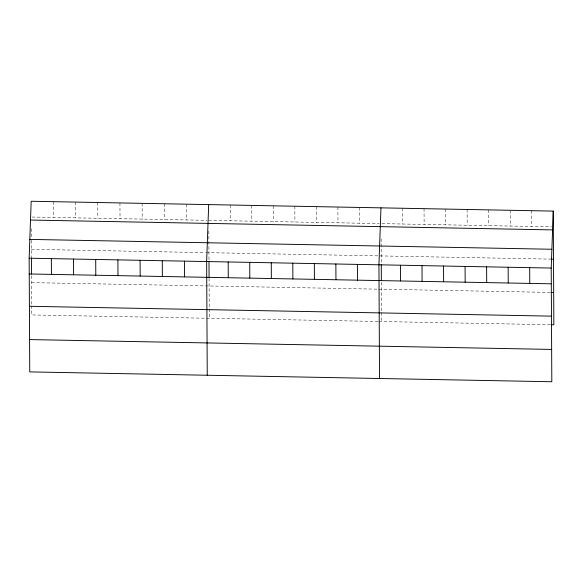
<?xml version="1.0" encoding="UTF-8"?>
<svg xmlns="http://www.w3.org/2000/svg" width="583" height="583" viewBox="0 0 583 583"><rect width="100%" height="100%" fill="white"/><g stroke="black" fill="none" stroke-linecap="round" stroke-linejoin="round"><path stroke-width="0.44" stroke-dasharray="2.92 2.19" d="M32.152 217.036L206.994 220.33M208.772 220.367L379.256 223.581M381.952 223.632L551.54 226.831M31.438 249.335L205.391 252.614M206.28 252.628L549.915 259.114M31.613 282.624L377.806 289.161M378.702 289.175L550.09 292.411M377.981 321.473L31.781 314.944L31.73 305.966M378.877 321.495L550.257 324.724M531.718 210.696L531.805 226.459M510.183 210.288L510.263 226.058M488.649 209.887L488.729 225.65M467.114 209.479L467.194 225.242M445.58 209.071L445.66 224.834M424.045 208.663L424.125 224.433M402.51 208.262L402.591 224.025M381.136 238.877L381.26 263.618M381.362 282.398L381.508 310.768M381.522 312.568L381.566 321.546M359.434 207.446L359.522 223.209M337.9 207.038L337.98 222.801M316.365 206.637L316.445 222.4M294.83 206.229L294.911 221.992M273.296 205.821L273.376 221.584M251.761 205.413L251.841 221.176M230.227 205.005L230.307 220.775M208.831 231.138L208.984 260.368M209.071 278.295L209.282 318.296M186.502 204.181L186.582 219.944M164.311 203.766L164.391 219.529M142.121 203.343L142.208 219.113M119.938 202.928L120.018 218.691M97.747 202.505L97.827 218.275M75.557 202.09L75.644 217.853M53.374 201.674L53.454 217.437M31.329 228.689L31.38 238.564M31.387 240.356L31.475 257.016M31.577 275.795L31.722 304.173"/><path stroke-width="0.87" d="M553.252 211.104L551.219 268.056L551.817 381.748L29.748 371.896L29.15 258.203L31.183 201.252L553.252 211.104L553.85 324.797L551.161 324.746M208.685 204.604L206.652 261.556L207.249 375.248M380.969 207.854L378.935 264.806L379.533 378.498M30.513 220.046L552.582 229.899M29.82 239.409L551.89 249.262M550.811 259.136L553.507 259.187M29.15 258.203L551.219 268.056M29.23 273.966L551.299 283.819M550.986 292.426L553.682 292.477M29.405 306.286L551.474 316.139M29.573 339.583L551.649 349.428M529.685 267.648L529.765 283.418M508.15 267.247L508.23 283.01M486.616 266.839L486.696 282.602M465.081 266.431L465.161 282.194M443.546 266.023L443.627 281.786M422.005 265.622L422.092 281.385M400.47 265.214L400.557 280.977M381.267 264.471L381.355 280.693M357.401 264.398L357.481 280.161M335.866 263.99L335.946 279.76M314.332 263.589L314.412 279.352M292.797 263.181L292.877 278.944M271.263 262.773L271.343 278.536M249.728 262.365L249.808 278.135M228.186 261.964L228.274 277.727M208.984 261.22L209.071 277.442M184.468 261.133L184.549 276.903M162.278 260.718L162.358 276.48M140.088 260.302L140.175 276.065M117.904 259.88L117.985 275.642M95.714 259.464L95.794 275.227M73.524 259.041L73.611 274.804M51.34 258.626L51.421 274.389M31.482 257.868L31.562 274.09"/></g></svg>
